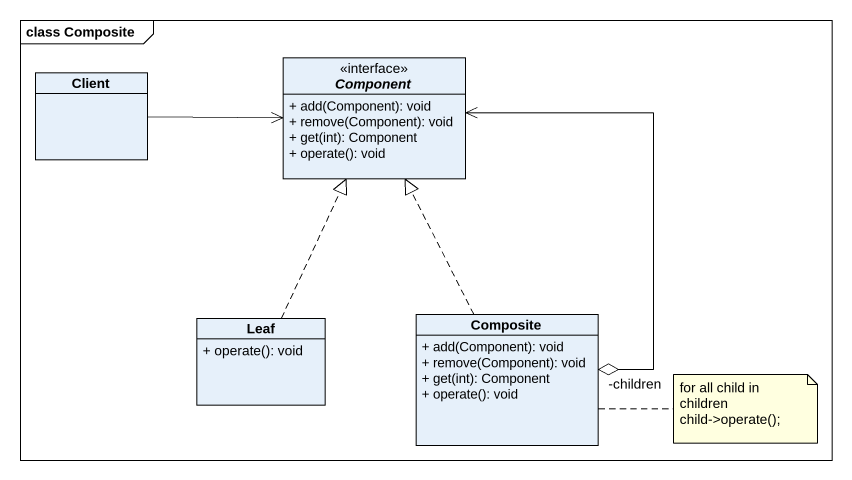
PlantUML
@startuml
mainframe class Composite
hide circle
hide empty members
skinparam classAttributeIconSize 0
class Client
interface "Component" as Component_ <<interface>> {
  + add(Component): void
  + remove(Component): void
  + get(int): Component
  + operate(): void
}
class Leaf {
  + operate(): void
}
class Composite {
  + add(Component): void
  + remove(Component): void
  + get(int): Component
  + operate(): void
}
Client -right-> Component_
Component_ <--o "-children" Composite
Leaf .up.|> Component_
Composite .up.|> Component_
Composite .up.|> Component_
note right of Composite
  for all child in children
  child->operate();
end note
@enduml
